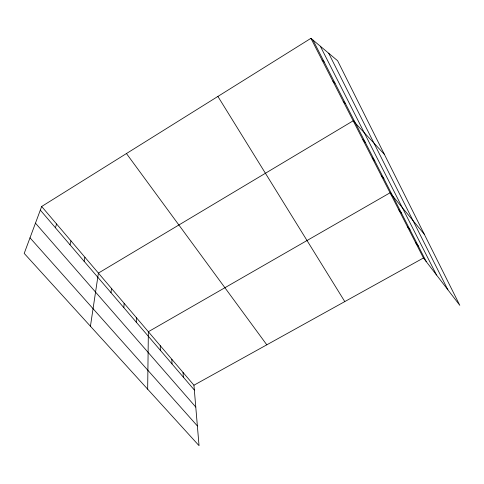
<?xml version="1.0" encoding="UTF-8"?>
<svg xmlns="http://www.w3.org/2000/svg" width="484" height="484" viewBox="0 0 484 484"><rect width="100%" height="100%" fill="white"/><g stroke="black" fill="none" stroke-linecap="round" stroke-linejoin="round"><path stroke-width="0.73" d="M147.668 389.172L148.358 331.721L390.062 192.795L424.299 234.262M136.258 322.169L136.44 317.728M123.831 307.661L124.152 303.311M111.017 292.693L111.483 288.434M90.429 326.234L98.409 273.091L353.181 120.806L384.35 154.299M84.125 261.281L84.912 257.246M70.005 244.795L70.973 240.881M55.412 227.752L56.567 223.971M41.672 206.487L24.2 253.404L199.039 445.667L193.933 385.216L41.672 206.487L310.928 38.333L337.59 60.712L459.8 305.325L423.458 257.972L310.928 38.333M193.933 385.216L423.458 257.972M322.054 60.058L324.201 62.019M332.798 81.022L335.037 83.206M343.162 101.259L345.497 103.655M362.861 139.707L365.347 142.477M30.002 237.819L197.369 425.932M35.465 223.16L195.778 407.062M372.226 157.984L374.779 160.924M40.317 210.117L194.338 390.007M381.289 175.668L383.903 178.765M398.816 209.874L401.538 213.25M407.286 226.415L410.063 229.918M415.496 242.442L418.321 246.06M126.451 153.543L266.805 344.82M217.897 96.431L344.789 301.586M312.966 40.051L426.319 261.705M320.335 46.228L436.526 275.003M328.666 53.222L447.875 289.795M183.043 372.432L183.345 377.169M171.826 359.267L172.014 363.938M160.271 345.703L160.343 350.301"/></g></svg>
